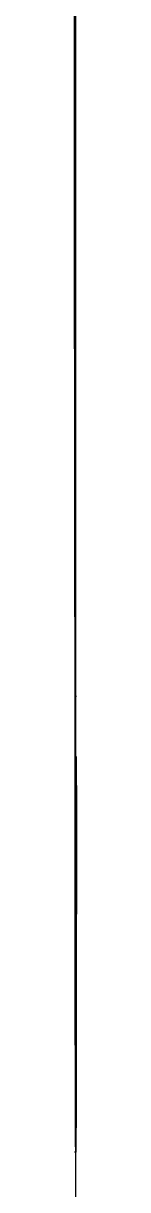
# Model space of a CAD drawing. Header units: millimetres. Extents: x 181 to 381, y 0 to 208.
# Drawn here: x 205.04 to 205.06, y 164.19 to 174.52 of the extents above; entities that cross this region are included whole.
import ezdxf

# ---------------------------------------------------------------- set-up
doc = ezdxf.new("R2010")
doc.units = ezdxf.units.MM
doc.layers.add('Make2D$可见线$曲线', color=7, linetype='Continuous', true_color=0x000000)

msp = doc.modelspace()

# ---------------------------------------------------------------- linework, layer by layer
at = {"layer": 'Make2D$可见线$曲线', "color": 18, "lineweight": -3, "true_color": 0x000000}
for points, degree in [([(205.055, 159.544), (205.055, 170.226), (205.055, 180.908)], 2), ([(205.061, 168.557), (205.056, 168.557), (205.05, 168.557), (205.045, 168.557)], 3), ([(205.05, 168.038), (205.05, 168.09), (205.05, 168.191), (205.05, 168.343), (205.05, 168.476), (205.05, 168.542), (205.05, 168.57)], 3), ([(205.045, 168.026), (205.05, 168.026), (205.055, 168.026), (205.06, 168.026)], 3), ([(205.055, 164.519), (205.05, 164.519), (205.045, 164.519)], 2)]:
    msp.add_open_spline(points, degree=degree, dxfattribs=at)
for points, weights, knots in [([(205.05, 168.57), (205.043, 170.87), (205.045, 175.02), (205.047, 179.17), (205.055, 179.171)], [1, 0.799073793727, 1, 0.799073793727, 1], [0, 0, 0, 7.405934, 7.405934, 14.811868, 14.811868, 14.811868]), ([(205.055, 164.519), (205.053, 164.519), (205.051, 165.602), (205.05, 166.684), (205.05, 168.038)], [1, 0.901535627931, 1, 0.901535627931, 1], [5.161976, 5.161976, 5.161976, 7.749076, 7.749076, 10.336176, 10.336176, 10.336176]), ([(205.06, 168.026), (205.061, 166.675), (205.059, 165.597), (205.058, 164.519), (205.055, 164.519)], [1, 0.901992606337, 1, 0.901992606337, 1], [0, 0, 0, 2.580988, 2.580988, 5.161976, 5.161976, 5.161976])]:
    msp.add_rational_spline(points, weights, degree=2, knots=knots, dxfattribs=at)

doc.saveas('drawing.dxf')
